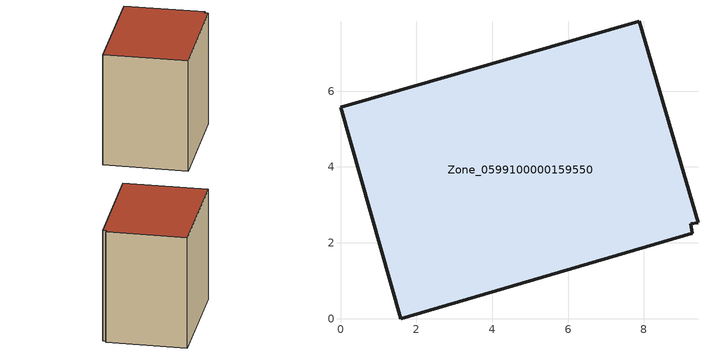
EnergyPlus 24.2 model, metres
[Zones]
Zone_0599100000159550
 floor ground (C_G): 9.43,2.52 9.24,2.5 9.28,2.25 1.59,0 0,5.58 7.88,7.84 z0
 wall outside (C_F): 9.43,2.52 7.88,7.84 0,5.58 1.59,0 9.28,2.25 9.24,2.5 9.43,2.52 z0:8.08
 roof outside (C_R): 9.24,2.5 9.43,2.52 7.88,7.84 0,5.58 1.59,0 9.28,2.25 z8.08
[BUILDING]
Pand.0599100000159550: North Axis=0; Terrain=City; Loads Convergence Tolerance Value=0.04; Temperature Convergence Tolerance Value=0.4; Solar Distribution=FullExterior; Maximum Number of Warmup Days=25; Minimum Number of Warmup Days=1
[Site:Location]
Rotterdam.The.Hague.AP_ZH_NLD Design_Conditions: Latitude=51.96; Longitude=4.45; Time Zone=1; Elevation=-4.5
[SITE:GROUNDTEMPERATURE:BUILDINGSURFACE]
18, 18, 18, 18, 18, 18, 18, 18, 18, 18, 18, 18
[MATERIAL] Thermal Absorptance=0.9; Solar Absorptance=0.7; Visible Absorptance=0.7
Name | Roughness | Thickness | Conductivity | Density | Specific Heat
G.D.1965 | MediumSmooth | 0.15 | 1 | 540 | 1210
F.D.1965 | Rough | 0.3 | 0.857143 | 1920 | 840
R.D.1965 | MediumRough | 0.2 | 0.08 | 1500 | 1000
[CONSTRUCTION]
C_G: G.D.1965
C_F: F.D.1965
C_R: R.D.1965
[ZONE]
Zone_0599100000159550: Type=1; Multiplier=1; Ceiling Height=Autocalculate; Volume=Autocalculate; Floor Area=autocalculate; Part of Total Floor Area=Yes
[ZONEINFILTRATION:DESIGNFLOWRATE]
Infil_Zone_0599100000159550: Zone or ZoneList or Space or SpaceList=Zone_0599100000159550; Schedule=AlwaysOn; Design Flow Rate Calculation Method=Flow/Area; Flow Rate per Floor Area=0.0042; Constant Term Coefficient=1; Temperature Term Coefficient=0; Velocity Term Coefficient=0; Velocity Squared Term Coefficient=0
[HVACTEMPLATE:ZONE:IDEALLOADSAIRSYSTEM]
Zone_0599100000159550: Maximum Heating Supply Air Temperature=50; Minimum Cooling Supply Air Temperature=13; Maximum Heating Supply Air Humidity Ratio=0.0156; Minimum Cooling Supply Air Humidity Ratio=0.0077; Heating Limit=NoLimit; Cooling Limit=NoLimit; Dehumidification Control Type=ConstantSensibleHeatRatio; Cooling Sensible Heat Ratio=0.7; Dehumidification Setpoint=60; Humidification Control Type=None; Humidification Setpoint=30; Outdoor Air Method=None; Outdoor Air Flow Rate per Person=0.00944; Outdoor Air Flow Rate per Zone Floor Area=0; Outdoor Air Flow Rate per Zone=0; Demand Controlled Ventilation Type=None; Outdoor Air Economizer Type=NoEconomizer; Heat Recovery Type=None; Sensible Heat Recovery Effectiveness=0.7; Latent Heat Recovery Effectiveness=0.65
[ZONECONTROL:THERMOSTAT]
ThermostatControl_Zone_0599100000159550: Zone or ZoneList=Zone_0599100000159550; Control Type Schedule=DualSetpointControlType; Control 1=Thermostat_Zone_0599100000159550; Temperature Difference Between Cutout And Setpoint=0
[THERMOSTATSETPOINT:DUALSETPOINT]
Thermostat_Zone_0599100000159550: Heating Setpoint Temperature Schedule=HeatingSetpoint_Zone_0599100000159550; Cooling Setpoint Temperature Schedule=CoolingSetpoint_Zone_0599100000159550
[SCHEDULE:COMPACT]
HeatingSetpoint_Zone_0599100000159550: Through: 12/31, For: AllDays, Until: 24:00, 21
CoolingSetpoint_Zone_0599100000159550: Through: 12/31, For: AllDays, Until: 24:00, 24
DualSetpointControlType: Through: 12/31, For: AllDays, Until: 24:00, 4
AlwaysOn: Through: 12/31, For: AllDays, Until: 24:00, 1
